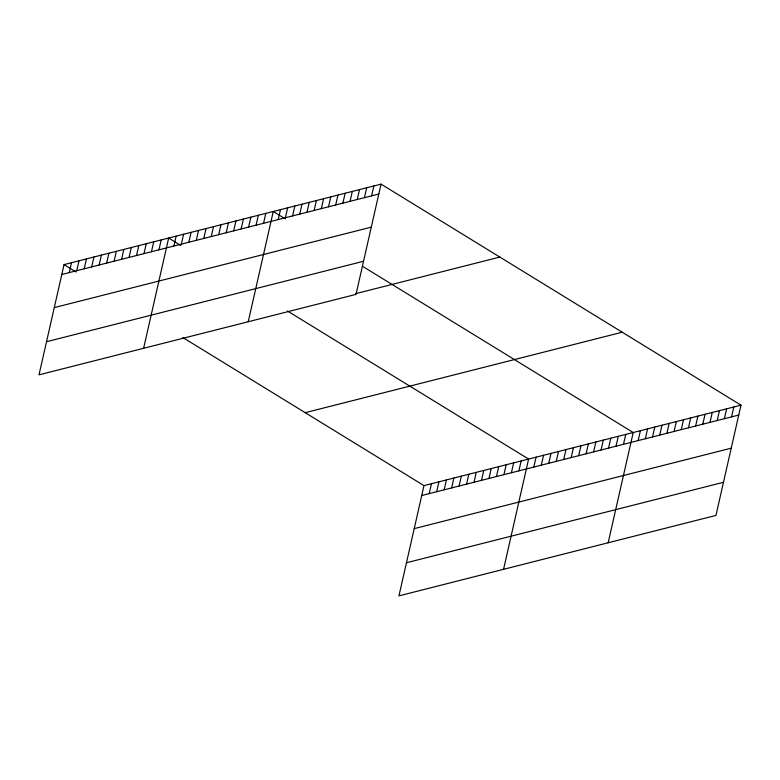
<?xml version="1.0" encoding="UTF-8"?>
<svg xmlns="http://www.w3.org/2000/svg" width="780" height="780" viewBox="0 0 780 780"><rect width="100%" height="100%" fill="white"/><g stroke="black" fill="none" stroke-linecap="round" stroke-linejoin="round"><path stroke-width="1.17" d="M381.059 184.129L64.048 264.586L39 374.839L356.011 294.382L381.059 184.129L741 405.161L715.952 515.414L398.941 595.871L423.988 485.618L741 405.161M69.274 272.59L71.526 262.685M76.742 270.689L78.994 260.793M84.22 268.798L86.463 258.892M91.689 266.897L93.941 257M99.167 265.005L101.41 255.099M106.636 263.104L108.888 253.207M114.104 261.202L116.356 251.306M121.582 259.311L123.825 249.415M129.051 257.41L131.303 247.514M136.529 255.518L138.772 245.622M143.998 253.617L146.25 243.721M151.466 251.726L153.719 241.829M158.945 249.824L161.187 239.928M143.618 348.29L168.665 238.036L180.726 245.447M173.891 246.031L176.134 236.135M181.36 244.14L183.612 234.244M188.828 242.239L191.08 232.343M196.306 240.347L198.549 230.451M203.775 238.446L206.027 228.55M211.253 236.554L213.496 226.658M218.722 234.653L220.974 224.757M226.19 232.762L228.442 222.865M233.668 230.861L235.911 220.964M241.137 228.969L243.389 219.073M248.615 227.068L250.858 217.172M256.084 225.176L258.336 215.28M263.552 223.275L265.805 213.379M248.225 321.74L273.273 211.487L285.344 218.897M278.216 219.56L280.459 209.664M285.402 217.737L287.644 207.841M292.588 215.914L294.83 206.018M299.773 214.091L302.016 204.194M306.959 212.267L309.202 202.371M314.145 210.444L316.387 200.548M321.331 208.621L323.573 198.724M328.517 206.797L330.759 196.901M335.702 204.974L337.945 195.078M342.888 203.151L345.13 193.255M350.074 201.328L352.316 191.431M357.25 199.505L359.502 189.599M364.435 197.672L366.688 187.775M371.621 195.848L373.873 185.952M429.215 493.613L431.457 483.717M436.683 491.722L438.935 481.825M444.161 489.82L446.404 479.924M451.63 487.929L453.882 478.033M459.098 486.028L461.351 476.131M466.577 484.136L468.819 474.24M474.045 482.235L476.297 472.339M481.523 480.344L483.766 470.447M488.992 478.442L491.244 468.546M496.46 476.551L498.712 466.654M503.938 474.649L506.181 464.753M511.407 472.758L513.659 462.862M518.885 470.857L521.128 460.96M503.558 569.322L528.606 459.069L287.44 310.976M533.822 467.064L536.075 457.168M541.3 465.173L543.543 455.276M548.769 463.271L551.021 453.375M556.247 461.38L558.49 451.483M563.716 459.478L565.968 449.582M571.184 457.587L573.437 447.691M578.663 455.686L580.905 445.79M586.131 453.794L588.383 443.898M593.609 451.893L595.852 441.997M601.078 450.002L603.33 440.105M608.546 448.1L610.798 438.204M616.024 446.209L618.267 436.312M623.493 444.308L625.745 434.411M608.166 542.773L633.214 432.52L362.359 266.194M638.157 440.593L640.399 430.697M645.343 438.769L647.585 428.863M652.529 436.936L654.771 427.04M659.714 435.113L661.957 425.217M666.9 433.29L669.142 423.394M674.086 431.467L676.328 421.57M681.271 429.644L683.514 419.747M688.457 427.82L690.7 417.924M695.633 425.997L697.885 416.101M702.819 424.174L705.071 414.277M710.005 422.351L712.257 412.454M717.191 420.527L719.443 410.631M724.376 418.704L726.629 408.808M731.562 416.881L733.814 406.985M61.805 274.482L378.807 194.025M54.278 307.603L371.29 227.146M46.527 341.718L363.538 261.271M355.758 293.641L499.843 257.069M305.204 412.678L622.216 332.221M421.736 495.514L738.748 415.058M414.219 528.625L731.231 448.178M406.468 562.75L723.479 482.293M64.048 264.586L76.109 271.996M182.832 337.526L423.988 485.618"/></g></svg>
